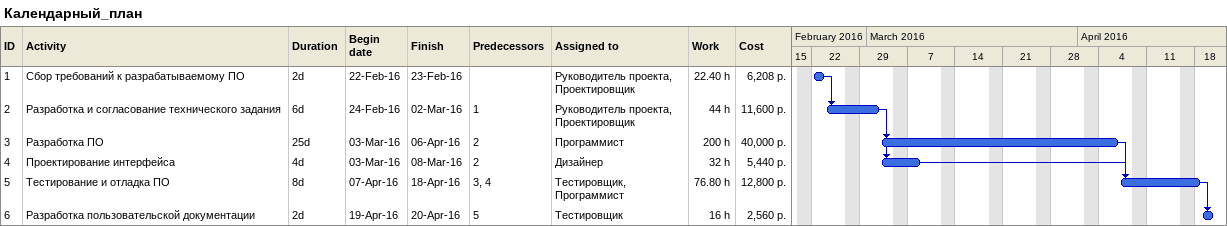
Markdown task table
Календарный_план

| ID | Task | Duration | Start | Finish | Predecessors | Resources | Work (h) | Cost (р.) |
|---|---|---|---|---|---|---|---|---|
| 1 | Сбор требований к разрабатываемому ПО | 2d | 2016-02-22 | 2016-02-23 |  | Руководитель проекта, Проектировщик | 22.40 | 6208 |
| 2 | Разработка и согласование технического задания | 6d | 2016-02-24 | 2016-03-02 | 1 | Руководитель проекта, Проектировщик | 44 | 11600 |
| 3 | Разработка ПО | 25d | 2016-03-03 | 2016-04-06 | 2 | Программист | 200 | 40000 |
| 4 | Проектирование интерфейса | 4d | 2016-03-03 | 2016-03-08 | 2 | Дизайнер | 32 | 5440 |
| 5 | Тестирование и отладка ПО | 8d | 2016-04-07 | 2016-04-18 | 3, 4 | Тестировщик, Программист | 76.80 | 12800 |
| 6 | Разработка пользовательской документации | 2d | 2016-04-19 | 2016-04-20 | 5 | Тестировщик | 16 | 2560 |
